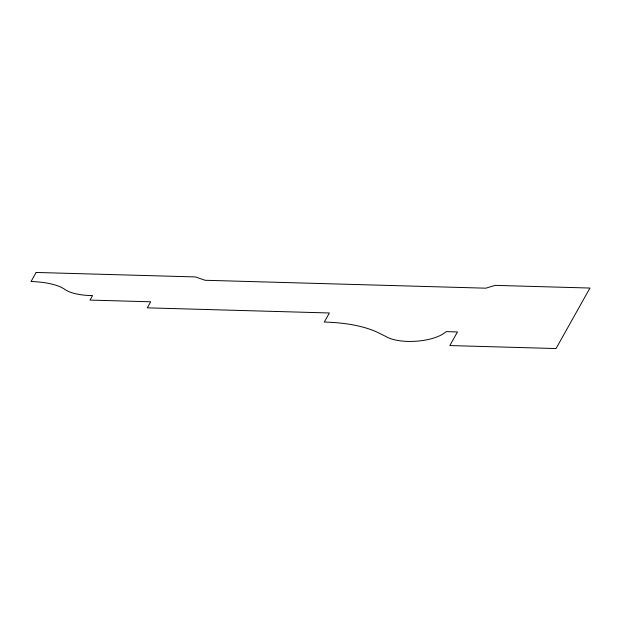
<?xml version="1.0" encoding="UTF-8"?>
<svg xmlns="http://www.w3.org/2000/svg" width="621" height="621" viewBox="0 0 621 621"><rect width="100%" height="100%" fill="white"/><g stroke="black" fill="none" stroke-linecap="round" stroke-linejoin="round"><path stroke-width="0.93" d="M36.134 272.448L31.05 281.523A52.024 19.988 -3.9 0 1 60.889 287.096L64.041 288.827A37.687 14.485 -3.9 0 0 92.545 295.549L89.998 300.083L150.693 301.798L147.301 307.845L329.378 312.976L324.294 322.051A89.152 34.264 -3.9 0 1 379.819 333.485L385.858 336.489A33.837 13.002 -3.9 0 0 417.056 341.154A33.837 13.002 -3.9 0 0 446.08 331.63L457.46 331.948L449.829 345.563L556.036 348.552L589.95 288.043L495.116 285.373L485.839 288.183L205.008 280.273L195.452 276.935L36.134 272.448"/></g></svg>
